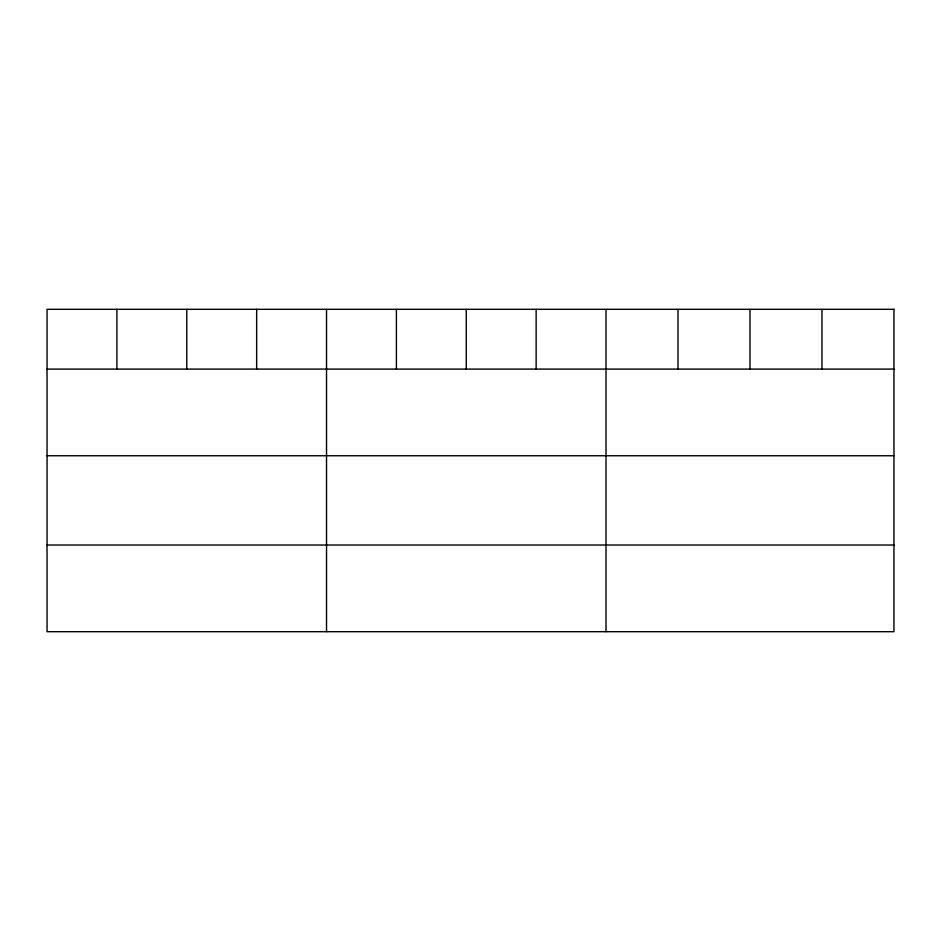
<?xml version="1.0" encoding="UTF-8"?>
<svg xmlns="http://www.w3.org/2000/svg" width="941" height="941" viewBox="0 0 941 941"><rect width="100%" height="100%" fill="white"/><g stroke="black" fill="none" stroke-linecap="round" stroke-linejoin="round"><path stroke-width="1.41" d="M47.05 369.084L893.95 369.084M47.05 455.75L893.95 455.75M47.05 545.027L893.95 545.027M821.963 309.307L821.963 369.084M749.977 309.307L749.977 369.084M677.99 309.307L677.99 369.084M606.004 309.307L606.004 631.693M536.135 309.307L536.135 369.084M466.265 309.307L466.265 369.084M396.396 309.307L396.396 369.084M326.527 309.307L326.527 631.693M256.658 309.307L256.658 369.084M186.789 309.307L186.789 369.084M116.919 309.307L116.919 369.084M893.95 309.307L47.05 309.307L47.05 631.693L893.95 631.693L893.95 309.307"/></g></svg>
